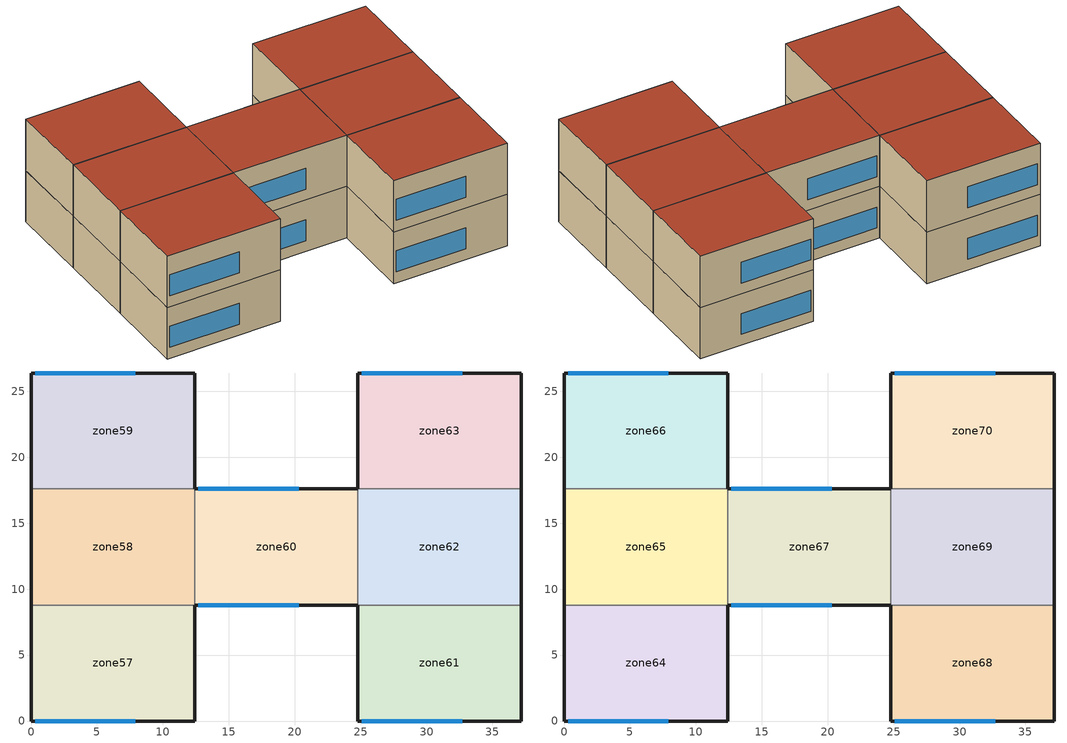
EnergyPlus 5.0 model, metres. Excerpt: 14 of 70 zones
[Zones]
zone57
 floor to zone50 (ADJ_CEILING): 0,8.8 12.4,8.8 12.4,0 0,0 z47.2
 wall outside (EXT_WALL): 0,8.8 0,0 12.4,0 12.4,8.8 z47.2:53.1
 wall to zone58 (ADJ_WALL): 12.4,8.8 0,8.8 z47.2:53.1
 window (EXT_WINDOW1): 0.3,0 7.9,0 z48.45:50.85
 ceiling to zone64 (ADJ_CEILING): 0,0 12.4,0 12.4,8.8 0,8.8 z53.1
zone58
 floor to zone51 (ADJ_CEILING): 0,17.6 12.4,17.6 12.4,8.8 0,8.8 z47.2
 wall outside (EXT_WALL): 0,17.6 0,8.8 z47.2:53.1
 wall to zone60 (ADJ_WALL): 12.4,8.8 12.4,17.6 z47.2:53.1
 wall to zone59 (ADJ_WALL): 12.4,17.6 0,17.6 z47.2:53.1
 wall to zone57 (ADJ_WALL): 0,8.8 12.4,8.8 z47.2:53.1
 ceiling to zone65 (ADJ_CEILING): 0,8.8 12.4,8.8 12.4,17.6 0,17.6 z53.1
zone59
 floor to zone52 (ADJ_CEILING): 0,26.4 12.4,26.4 12.4,17.6 0,17.6 z47.2
 wall outside (EXT_WALL): 12.4,17.6 12.4,26.4 0,26.4 0,17.6 z47.2:53.1
 wall to zone58 (ADJ_WALL): 0,17.6 12.4,17.6 z47.2:53.1
 window (EXT_WINDOW1): 7.9,26.4 0.3,26.4 z48.45:50.85
 ceiling to zone66 (ADJ_CEILING): 0,17.6 12.4,17.6 12.4,26.4 0,26.4 z53.1
zone60
 floor to zone53 (ADJ_CEILING): 12.4,17.6 24.8,17.6 24.8,8.8 12.4,8.8 z47.2
 wall outside (EXT_WALL): 24.8,17.6 12.4,17.6 / 12.4,8.8 24.8,8.8 z47.2:53.1
 wall to zone62 (ADJ_WALL): 24.8,8.8 24.8,17.6 z47.2:53.1
 wall to zone58 (ADJ_WALL): 12.4,17.6 12.4,8.8 z47.2:53.1
 window (EXT_WINDOW1): 12.7,8.8 20.3,8.8 / 20.3,17.6 12.7,17.6 z48.45:50.85
 ceiling to zone67 (ADJ_CEILING): 12.4,8.8 24.8,8.8 24.8,17.6 12.4,17.6 z53.1
zone61
 floor to zone54 (ADJ_CEILING): 24.8,8.8 37.2,8.8 37.2,0 24.8,0 z47.2
 wall outside (EXT_WALL): 24.8,8.8 24.8,0 37.2,0 37.2,8.8 z47.2:53.1
 wall to zone62 (ADJ_WALL): 37.2,8.8 24.8,8.8 z47.2:53.1
 window (EXT_WINDOW1): 25.1,0 32.7,0 z48.45:50.85
 ceiling to zone68 (ADJ_CEILING): 24.8,0 37.2,0 37.2,8.8 24.8,8.8 z53.1
zone62
 floor to zone55 (ADJ_CEILING): 24.8,17.6 37.2,17.6 37.2,8.8 24.8,8.8 z47.2
 wall outside (EXT_WALL): 37.2,8.8 37.2,17.6 z47.2:53.1
 wall to zone60 (ADJ_WALL): 24.8,17.6 24.8,8.8 z47.2:53.1
 wall to zone63 (ADJ_WALL): 37.2,17.6 24.8,17.6 z47.2:53.1
 wall to zone61 (ADJ_WALL): 24.8,8.8 37.2,8.8 z47.2:53.1
 ceiling to zone69 (ADJ_CEILING): 24.8,8.8 37.2,8.8 37.2,17.6 24.8,17.6 z53.1
zone63
 floor to zone56 (ADJ_CEILING): 24.8,26.4 37.2,26.4 37.2,17.6 24.8,17.6 z47.2
 wall outside (EXT_WALL): 37.2,17.6 37.2,26.4 24.8,26.4 24.8,17.6 z47.2:53.1
 wall to zone62 (ADJ_WALL): 24.8,17.6 37.2,17.6 z47.2:53.1
 window (EXT_WINDOW1): 32.7,26.4 25.1,26.4 z48.45:50.85
 ceiling to zone70 (ADJ_CEILING): 24.8,17.6 37.2,17.6 37.2,26.4 24.8,26.4 z53.1
zone64
 floor to zone57 (ADJ_CEILING): 0,8.8 12.4,8.8 12.4,0 0,0 z53.1
 wall outside (EXT_WALL): 0,8.8 0,0 12.4,0 12.4,8.8 z53.1:59
 wall to zone65 (ADJ_WALL): 12.4,8.8 0,8.8 z53.1:59
 window (EXT_WINDOW1): 0.3,0 7.9,0 z54.35:56.75
 roof outside (EXT_ROOF): 0,0 12.4,0 12.4,8.8 0,8.8 z59
zone65
 floor to zone58 (ADJ_CEILING): 0,17.6 12.4,17.6 12.4,8.8 0,8.8 z53.1
 wall outside (EXT_WALL): 0,17.6 0,8.8 z53.1:59
 wall to zone67 (ADJ_WALL): 12.4,8.8 12.4,17.6 z53.1:59
 wall to zone66 (ADJ_WALL): 12.4,17.6 0,17.6 z53.1:59
 wall to zone64 (ADJ_WALL): 0,8.8 12.4,8.8 z53.1:59
 roof outside (EXT_ROOF): 0,8.8 12.4,8.8 12.4,17.6 0,17.6 z59
zone66
 floor to zone59 (ADJ_CEILING): 0,26.4 12.4,26.4 12.4,17.6 0,17.6 z53.1
 wall outside (EXT_WALL): 12.4,17.6 12.4,26.4 0,26.4 0,17.6 z53.1:59
 wall to zone65 (ADJ_WALL): 0,17.6 12.4,17.6 z53.1:59
 window (EXT_WINDOW1): 7.9,26.4 0.3,26.4 z54.35:56.75
 roof outside (EXT_ROOF): 0,17.6 12.4,17.6 12.4,26.4 0,26.4 z59
zone67
 floor to zone60 (ADJ_CEILING): 12.4,17.6 24.8,17.6 24.8,8.8 12.4,8.8 z53.1
 wall outside (EXT_WALL): 24.8,17.6 12.4,17.6 / 12.4,8.8 24.8,8.8 z53.1:59
 wall to zone69 (ADJ_WALL): 24.8,8.8 24.8,17.6 z53.1:59
 wall to zone65 (ADJ_WALL): 12.4,17.6 12.4,8.8 z53.1:59
 window (EXT_WINDOW1): 12.7,8.8 20.3,8.8 / 20.3,17.6 12.7,17.6 z54.35:56.75
 roof outside (EXT_ROOF): 12.4,8.8 24.8,8.8 24.8,17.6 12.4,17.6 z59
zone68
 floor to zone61 (ADJ_CEILING): 24.8,8.8 37.2,8.8 37.2,0 24.8,0 z53.1
 wall outside (EXT_WALL): 24.8,8.8 24.8,0 37.2,0 37.2,8.8 z53.1:59
 wall to zone69 (ADJ_WALL): 37.2,8.8 24.8,8.8 z53.1:59
 window (EXT_WINDOW1): 25.1,0 32.7,0 z54.35:56.75
 roof outside (EXT_ROOF): 24.8,0 37.2,0 37.2,8.8 24.8,8.8 z59
zone69
 floor to zone62 (ADJ_CEILING): 24.8,17.6 37.2,17.6 37.2,8.8 24.8,8.8 z53.1
 wall outside (EXT_WALL): 37.2,8.8 37.2,17.6 z53.1:59
 wall to zone67 (ADJ_WALL): 24.8,17.6 24.8,8.8 z53.1:59
 wall to zone70 (ADJ_WALL): 37.2,17.6 24.8,17.6 z53.1:59
 wall to zone68 (ADJ_WALL): 24.8,8.8 37.2,8.8 z53.1:59
 roof outside (EXT_ROOF): 24.8,8.8 37.2,8.8 37.2,17.6 24.8,17.6 z59
zone70
 floor to zone63 (ADJ_CEILING): 24.8,26.4 37.2,26.4 37.2,17.6 24.8,17.6 z53.1
 wall outside (EXT_WALL): 37.2,17.6 37.2,26.4 24.8,26.4 24.8,17.6 z53.1:59
 wall to zone69 (ADJ_WALL): 24.8,17.6 37.2,17.6 z53.1:59
 window (EXT_WINDOW1): 32.7,26.4 25.1,26.4 z54.35:56.75
 roof outside (EXT_ROOF): 24.8,17.6 37.2,17.6 37.2,26.4 24.8,26.4 z59
[Building]
zone03: North Axis {deg}=0; Terrain=City; Loads Convergence Tolerance Value=0; Temperature Convergence Tolerance Value {deltaC}=0; Solar Distribution=FullInteriorAndExterior; Maximum Number of Warmup Days=0
[Site:Location]
not used: Latitude {deg}=0; Longitude {deg}=0; Time Zone {hr}=0; Elevation {m}=0
[Construction]
EXT_WALL; EXT_ROOF; ADJ_WALL; ADJ_CEILING; EXT_WINDOW1: 
[WindowProperty:ShadingControl]
ESHADE=0; ISHADE=INPUT 1*MAX_ISHADE : SHADECNTRL=ISHADE_INTERNAL
[SurfaceProperty:OtherSideCoefficients]
BOUNDARY=IDENTICAL; BOUNDARY=INPUT 1*TBOUNDARY; BOUNDARY=INPUT 1*TBOUNDARY_2; BOUNDARY=INPUT 1*TBOUNDARY_3; BOUNDARY=INPUT 1*TGROUND; BOUNDARY=20; BOUNDARY=15
[Zone]
zone57; zone58; zone59; zone60; zone61; zone62; zone63; zone64; zone65; zone66; zone67; zone68; zone69; zone70: 0, 0, 0, 0, , 1
